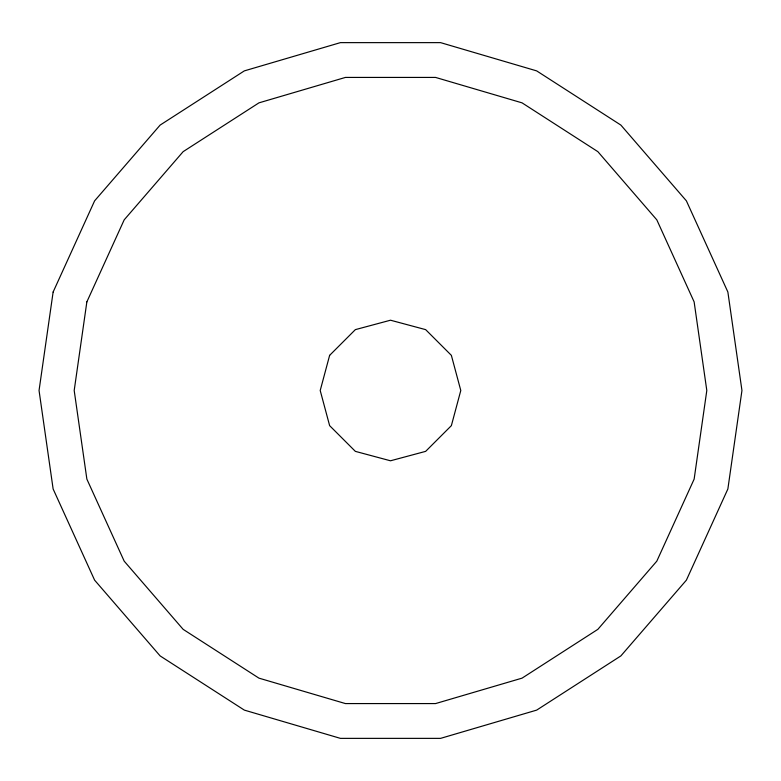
<?xml version="1.0" encoding="UTF-8"?>
<svg xmlns="http://www.w3.org/2000/svg" width="781" height="781" viewBox="0 0 781 781"><rect width="100%" height="100%" fill="white"/><g stroke="black" fill="none" stroke-linecap="round" stroke-linejoin="round"><path stroke-width="1.17" d="M53.128 292.026L39.05 390.5L53.128 488.984L94.608 580.146L160.125 655.913L244.336 710.114L340.428 738.367L440.582 738.367L536.674 710.114L620.885 655.903L686.392 580.146L727.872 488.974L741.95 390.5L727.872 292.016L686.392 200.854L620.875 125.087L536.664 70.886L440.572 42.633L340.418 42.633L244.326 70.886L160.115 125.097L94.608 200.854L53.128 292.026M86.857 301.886L74.195 390.5L86.867 479.114L124.189 561.158L183.144 629.349L258.941 678.142L345.427 703.574L435.573 703.574L522.059 678.142L597.855 629.349L656.811 561.158L694.143 479.114L706.805 390.5L694.133 301.886L656.811 219.842L597.855 151.651L522.059 102.858L435.573 77.426L345.427 77.426L258.941 102.858L183.144 151.651L124.189 219.842L86.857 301.886M329.631 355.355L320.21 390.5L329.631 425.645L355.355 451.369L390.5 460.79L425.645 451.369L451.369 425.645L460.79 390.5L451.369 355.355L425.645 329.631L390.5 320.21L355.355 329.631L329.631 355.355"/></g></svg>
